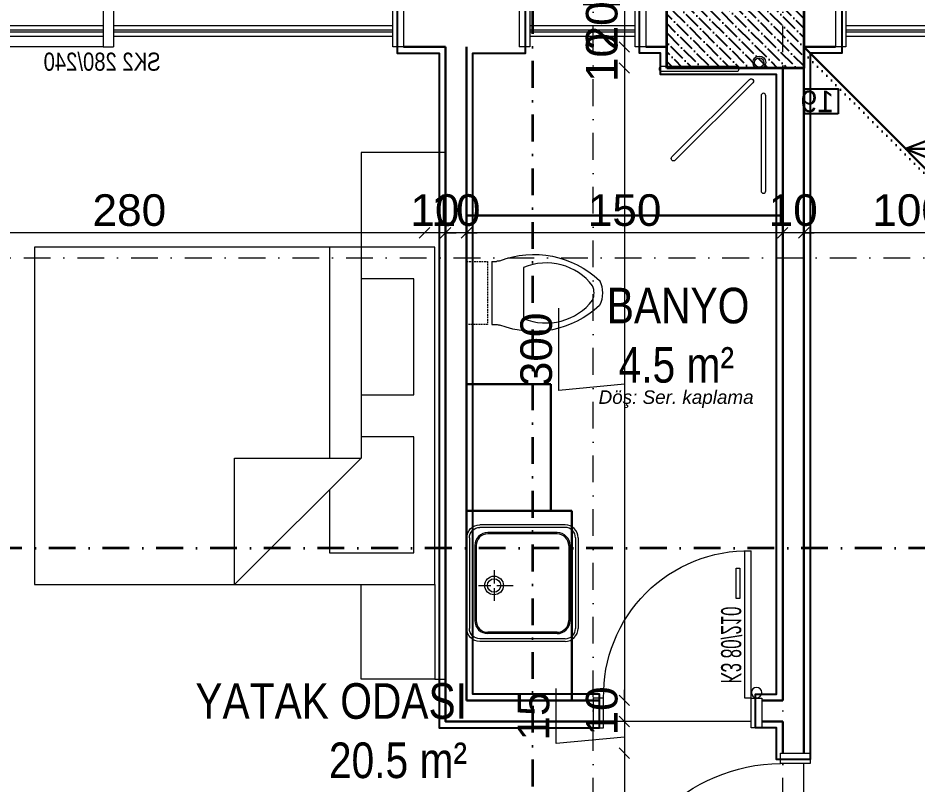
# Model space of a CAD drawing. Header units: millimetres. Extents: x 708 to 46452, y -4963 to 3960.
# Drawn here: x 13181.3 to 13608.4, y -3437.5 to -3073.6 of the extents above; entities that cross this region are included whole.
import ezdxf

# ---------------------------------------------------------------- set-up
doc = ezdxf.new("R2010")
doc.units = ezdxf.units.MM
for name, pattern in [('ACAD_ISO07W100', [3, 0, -3]), ('DASHDOT', [25.4, 12.7, -6.35, 0, -6.35]), ('HIDDEN2', [4.7625, 3.175, -1.5875])]:
    doc.linetypes.add(name, pattern=pattern)
for name, color, linetype, lineweight in [('00_DUVAR', 22, 'Continuous', 30), ('00_IC_OLCU', 139, 'Continuous', 20), ('00_KAPI', 53, 'Continuous', 13), ('00_KOLON', 2, 'Continuous', 35), ('00_PENCERE', 103, 'Continuous', 13), ('00_TEFRİŞ', 251, 'Continuous', 9), ('01- TEFRİŞ', 252, 'Continuous', 9), ('aks ve noktalılar', 129, 'DASHDOT', 13), ('kesit çizgisi', 4, 'DASHDOT', 35), ('merdiven', 255, 'Continuous', 30), ('TP-TEFRİŞ', 9, 'Continuous', 20), ('yYAZI', 221, 'Continuous', 30)]:
    doc.layers.add(name, color=color, linetype=linetype, lineweight=lineweight)
for name, color, linetype in [('00_YAZI', 214, 'Continuous'), ('DUVARTARAMA', 7, 'Continuous'), ('PENCERE', 3, 'Continuous'), ('SIVA', 135, 'Continuous'), ('sıva', 70, 'Continuous')]:
    doc.layers.add(name, color=color, linetype=linetype)
doc.styles.add('ARIAL2', font='arial.ttf', dxfattribs={"width": 0.8})
doc.styles.add('ARİAL NARROW', font='ARIALN.TTF', dxfattribs={"width": 0.8})
doc.styles.add('mimari altlik$0$194_PTB_WET_B1$0$Standard', font='arial.ttf')
doc.styles.get("Standard").update_dxf_attribs({"font": 'arial.ttf'})
doc.dimstyles.new('ALP_OLCU', dxfattribs={"dimscale": 0, "dimtxt": 15, "dimasz": 5, "dimexe": 0.18, "dimexo": 0.06, "dimgap": 3, "dimtad": 1, "dimdec": 0, "dimrnd": 0.1, "dimzin": 9, "dimdsep": 46, "dimtxsty": 'Standard', "dimblk": 'OBLIQUE', "dimcen": 0, "dimse1": 1, "dimse2": 1, "dimclrd": 256, "dimclre": 256, "dimclrt": 53, "dimadec": 0, "dimazin": 0, "dimtfac": 1, "dimtdec": 0, "dimtix": 1, "dimtmove": 1, "dimatfit": 3, "dimldrblk": 'ARCHTICK', "dimfxl": 0.18, "dimtolj": 1, "dimlwd": -1, "dimarcsym": 0})

# ---------------------------------------------------------------- blocks, each defined once
blk = doc.blocks.new('Yatak Çift Kişilik DWG-flat-8')
at = {"layer": '00_TEFRİŞ'}
for p, q in [((-80, 5.08), (-80, 195.08)), ((-80, 195.08), (80, 195.08)), ((-80, 5.08), (-80, 195.08)), ((80, 195.08), (80, 5.08)), ((80, 195.08), (80, 5.08)), ((20, 40.08), (80, 100.08)), ((20, 100.08), (20, 40.08)), ((80, 100.08), (20, 100.08)), ((-80, 55.08), (20, 55.08)), ((35, 55.08), (65, 55.08)), ((65, 55.08), (65, 15.08)), ((-125, 40.08), (-80, 40.08)), ((-125, 5.08), (-125, 40.08)), ((-80, 40.08), (20, 40.08)), ((-65, 15.08), (-65, 40.08)), ((-10, 40.08), (-10, 15.08)), ((10, 15.08), (10, 40.08)), ((125, 40.08), (80, 40.08)), ((125, 5.08), (125, 40.08)), ((-10, 15.08), (-65, 15.08)), ((65, 15.08), (10, 15.08)), ((-125, 0), (-125, 5.08)), ((80, 5.08), (-80, 5.08)), ((80, 5.08), (125, 5.08)), ((125, 5.08), (125, 0)), ((125, 0), (-125, 0))]:
    blk.add_line(p, q, dxfattribs=at)
blk = doc.blocks.new('SK2')
at = {"layer": '00_PENCERE', "lineweight": 15}
for p, q in [((199457.02, 67246.83), (199452.02, 67246.83)), ((199452.02, 67246.83), (199452.02, 67226.83)), ((199457.02, 67226.83), (199457.02, 67246.83)), ((199457.02, 67246.83), (199594.52, 67246.83)), ((199589.52, 67246.83), (199589.52, 67226.83)), ((199594.52, 67246.83), (199594.52, 67226.83)), ((199727.02, 67226.83), (199727.02, 67246.83)), ((199732.02, 67246.83), (199727.02, 67246.83)), ((199732.02, 67226.83), (199732.02, 67246.83)), ((199457.02, 67236.83), (199589.52, 67236.83)), ((199594.52, 67236.83), (199727.02, 67236.83)), ((199457.02, 67234.83), (199589.52, 67234.83)), ((199457.02, 67233.83), (199589.52, 67233.83)), ((199457.02, 67231.83), (199589.52, 67231.83)), ((199594.52, 67234.83), (199727.02, 67234.83)), ((199594.52, 67233.83), (199727.02, 67233.83)), ((199594.52, 67231.83), (199727.02, 67231.83)), ((199452.02, 67226.83), (199457.02, 67226.83)), ((199594.52, 67226.83), (199589.52, 67226.83)), ((199594.52, 67226.83), (199732.02, 67226.83))]:
    blk.add_line(p, q, dxfattribs=at)
at = {"layer": '00_PENCERE', "insert": (199567.17, 67215.44), "char_height": 8.5938, "width": 97.8459, "attachment_point": 7, "style": 'ARIAL2'}
blk.add_mtext('SK2 280/240', dxfattribs=at)
blk = doc.blocks.new('djfgnldfgs')
at = {"layer": '00_KAPI'}
for p, q in [((-11330.84, 6371.56, 0), (-11330.84, 6441.56, 0)), ((-11327.84, 6371.56, 0), (-11327.84, 6441.51, 0)), ((-11325.44, 6433.31, 0), (-11325.44, 6418.95, 0)), ((-11323.66, 6433.31, 0), (-11325.44, 6433.31, 0)), ((-11323.66, 6418.95, 0), (-11323.66, 6433.31, 0)), ((-11325.44, 6418.95, 0), (-11323.66, 6418.95, 0)), ((-11335.84, 6371.56, 0), (-11335.84, 6357.56, 0)), ((-11330.84, 6371.56, 0), (-11335.84, 6371.56, 0)), ((-11330.84, 6357.56, 0), (-11330.84, 6371.56, 0)), ((-11330.84, 6371.56, 0), (-11327.84, 6371.56, 0)), ((-11260.84, 6357.56, 0), (-11260.84, 6371.56, 0)), ((-11260.84, 6371.56, 0), (-11255.84, 6371.56, 0)), ((-11255.84, 6371.56, 0), (-11255.84, 6357.56, 0)), ((-11330.84, 6360.56), (-11260.84, 6360.56)), ((-11335.84, 6357.56, 0), (-11330.84, 6357.56, 0)), ((-11255.84, 6357.56, 0), (-11260.84, 6357.56, 0))]:
    blk.add_line(p, q, dxfattribs=at)
blk.add_circle((-11333.42, 6374.26), 2.48, dxfattribs=at)
blk.add_arc((-11329.42, 6372.98, 0), 68.6, 358.8187, 91.1813, dxfattribs=at)
at = {"layer": '00_KAPI', "width": 0.6}
blk.add_text('K3 80/210', height=9.562, rotation=90, dxfattribs=at).set_placement((-11316.55, 6378.56, 0))
blk = doc.blocks.new('sfgjfsjf')
at = {"layer": '00_TEFRİŞ', "linetype": 'Continuous'}
for p, q in [((3505.56, 4158.17), (3480.05, 4158.17)), ((3505.56, 4157.39), (3480.05, 4157.39)), ((3503.17, 4155.84), (3482.44, 4155.84)), ((3503.17, 4155.46), (3482.44, 4155.46)), ((3476.18, 4154.3), (3476.18, 4127.22)), ((3476.95, 4154.3), (3476.95, 4127.22)), ((3508.66, 4154.3), (3508.66, 4127.22)), ((3509.43, 4154.3), (3509.43, 4127.22)), ((3478.57, 4151.98), (3478.57, 4129.54)), ((3478.96, 4151.98), (3478.96, 4129.54)), ((3506.65, 4151.98), (3506.65, 4129.54)), ((3507.04, 4151.98), (3507.04, 4129.54)), ((3484.33, 4144.6), (3484.33, 4140.59)), ((3479.64, 4140.05), (3483.39, 4140.05)), ((3484.33, 4139.25), (3484.33, 4135.5)), ((3485.13, 4140.05), (3490.08, 4140.05)), ((3503.17, 4126.06), (3482.44, 4126.06)), ((3503.17, 4125.67), (3482.44, 4125.67)), ((3505.56, 4124.12), (3480.05, 4124.12)), ((3505.56, 4123.35), (3480.05, 4123.35))]:
    blk.add_line(p, q, dxfattribs=at)
at = {"layer": '00_TEFRİŞ', "linetype": 'Continuous', "extrusion": (-4.93187e-17, 2.06507e-18, -1)}
for centre, major_axis, start_param, end_param in [((3480.05, 4154.3), (2.74, 2.74), 3.926991, 5.497787), ((3480.05, 4154.3), (2.19, -2.19), 2.356194, 3.926991), ((3480.05, 4127.22), (2.74, 2.74), 2.356194, 3.926991), ((3480.05, 4127.22), (2.19, 2.19), 2.356194, 3.926991)]:
    blk.add_ellipse(centre, major_axis=major_axis, ratio=1, start_param=start_param, end_param=end_param, dxfattribs=at)
at = {"layer": '00_TEFRİŞ', "linetype": 'Continuous'}
for centre, major_axis, start_param, end_param in [((3505.56, 4154.3), (-2.74, 2.74), 3.926991, 5.497787), ((3482.44, 4151.98), (-2.74, -2.74), 3.926991, 5.497787), ((3482.44, 4151.98), (-2.46, -2.46), 3.926991, 5.497787), ((3503.17, 4151.98), (-2.74, 2.74), 3.926991, 5.497787), ((3503.17, 4151.98), (-2.46, 2.46), 3.926991, 5.497787), ((3505.56, 4154.3), (-2.19, -2.19), 2.356194, 3.926991), ((3484.33, 4140.05), (-1.97, -1.97), -1.570796, 4.712389), ((3484.33, 4140.05), (-1.42, -1.42), -1.570796, 4.712389), ((3482.44, 4129.54), (-2.74, -2.74), -0.785398, 0.785398), ((3482.44, 4129.54), (-2.46, -2.46), -0.785398, 0.785398), ((3503.17, 4129.54), (-2.74, 2.74), 2.356194, 3.926991), ((3503.17, 4129.54), (-2.46, 2.46), 2.356194, 3.926991), ((3505.56, 4127.22), (-2.74, 2.74), 2.356194, 3.926991), ((3505.56, 4127.22), (-2.19, 2.19), 2.356194, 3.926991)]:
    blk.add_ellipse(centre, major_axis=major_axis, ratio=1, start_param=start_param, end_param=end_param, dxfattribs=at)
blk = doc.blocks.new('KLOZET.....')
for p, q in [((-15, -17), (15, -17)), ((-15, -17), (-15, -19.2)), ((15, -17), (15, -19.2))]:
    blk.add_line(p, q)
at = {"linetype": 'HIDDEN2', "ltscale": 0.25}
blk.add_lwpolyline([(-15, -15), (15, -15), (15, -5), (-15, -5)], close=True, dxfattribs=at)
blk.add_lwpolyline([(-3.36, -64.83, -0.341632), (-12.05, -32), (12.05, -32, -0.341632), (3.36, -64.83, -0.199371)], format="xyb", close=True)
for centre, radius, start, end in [((27.03, -37.01), 45.29, 158.9417, 223.1824), ((-20, -19.2), 5, 342.1385, 0), ((-27.03, -37.01), 45.29, 316.8176, 21.0583), ((20, -19.2), 5, 180, 197.8615), ((0, -56.75), 12.75, 241.9275, 298.0725)]:
    blk.add_arc(centre, radius, start, end)
blk = doc.blocks.new('dfhaergtyjökl')
at = {"layer": '00_KAPI'}
for p, q in [((-11892.84, 6349.56, 0), (-11878.84, 6349.56, 0)), ((-11892.84, 6344.56, 0), (-11892.84, 6349.56, 0)), ((-11878.84, 6349.56, 0), (-11878.84, 6344.56, 0)), ((-11892.84, 6344.56, 0), (-11972.84, 6344.56, 0)), ((-11878.84, 6344.56, 0), (-11892.84, 6344.56, 0)), ((-11892.84, 6344.56, 0), (-11892.84, 6341.56, 0)), ((-11881.84, 6344.56, 0), (-11881.84, 6264.56, 0)), ((-11892.84, 6341.56, 0), (-11972.78, 6341.56, 0)), ((-11964.58, 6339.16, 0), (-11950.23, 6339.16, 0)), ((-11964.58, 6337.38, 0), (-11964.58, 6339.16, 0)), ((-11950.23, 6339.16, 0), (-11950.23, 6337.38, 0)), ((-11950.23, 6337.38, 0), (-11964.58, 6337.38, 0)), ((-11878.84, 6264.56, 0), (-11892.84, 6264.56, 0)), ((-11892.84, 6264.56, 0), (-11892.84, 6259.56, 0)), ((-11878.84, 6259.56, 0), (-11878.84, 6264.56, 0)), ((-11892.84, 6259.56, 0), (-11878.84, 6259.56, 0))]:
    blk.add_line(p, q, dxfattribs=at)
blk.add_circle((-11895.53, 6347.14), 2.48, dxfattribs=at)
blk.add_arc((-11892.54, 6344.93, 0), 80.37, 180.2616, 269.7913, dxfattribs=at)
at = {"layer": '00_KAPI', "width": 0.6}
blk.add_text('K2 90/210', height=9.562, dxfattribs=at).set_placement((-11930.64, 6330))
blk = doc.blocks.new('WER')
at = {"layer": '00_PENCERE', "lineweight": 15}
for p, q in [((6940.02, -1957.96), (6960.02, -1957.96)), ((6940.02, -1957.96), (6940.02, -1962.96)), ((6960.02, -1962.96), (6960.02, -1957.96)), ((6940.02, -2012.96), (6940.02, -1962.96)), ((6940.02, -1962.96), (6960.02, -1962.96)), ((6950.02, -2012.96), (6950.02, -1962.96)), ((6952.02, -2012.96), (6952.02, -1962.96)), ((6953.02, -2012.96), (6953.02, -1962.96)), ((6955.02, -2012.96), (6955.02, -1962.96)), ((6960.02, -2012.96), (6940.02, -2012.96)), ((6940.02, -2012.96), (6940.02, -2017.96)), ((6960.02, -2017.96), (6960.02, -2012.96)), ((6940.02, -2017.96), (6960.02, -2017.96))]:
    blk.add_line(p, q, dxfattribs=at)
at = {"layer": '00_PENCERE', "insert": (6937.36, -2009.72), "char_height": 8.594, "width": 97.8459, "attachment_point": 7, "rotation": 90, "style": 'ARIAL2'}
blk.add_mtext('P4 60/300 ', dxfattribs=at)
blk = doc.blocks.new('TRHHT')
blk.add_lwpolyline([(5729.24, -1814.72), (5745.1, -1814.72), (5745.1, -1802.88), (5729.24, -1802.88)], close=True)
at = {"layer": 'merdiven'}
blk.add_line((5697.17, -1831.28), (5345.49, -1831.28), dxfattribs=at)
for points in [[(5645.49, -1882.96), (5745.49, -1782.96)], [(5697.17, -1831.28), (5633.49, -1807.12)], [(5697.17, -1831.28), (5633.49, -1857.12)]]:
    blk.add_lwpolyline(points, dxfattribs=at)
at = {"layer": 'merdiven', "linetype": 'ACAD_ISO07W100'}
blk.add_lwpolyline([(5646.9, -1884.37), (5746.9, -1784.37)], dxfattribs=at)
at = {"layer": 'merdiven', "color": 7, "lineweight": 35, "insert": (5731.09, -1814.03), "char_height": 10.2532, "attachment_point": 7, "style": 'mimari altlik$0$194_PTB_WET_B1$0$Standard'}
blk.add_mtext_dynamic_manual_height_columns('\\pt184.55744;19', width=190.3601, gutter_width=51.27, heights=[0], dxfattribs=at)
blk = doc.blocks.new('_Oblique')
at = {"color": 0, "linetype": 'ByBlock', "lineweight": -2}
blk.add_line((-0.5, -0.5), (0.5, 0.5), dxfattribs=at)
blk = doc.blocks.new('*D556')
at = {"layer": '00_IC_OLCU', "transparency": 16777216}
blk.add_line((13054.17, -2768.06), (14194.17, -2768.06), dxfattribs=at)
at = {"layer": 'Defpoints', "color": 0, "transparency": 16777216}
for p in [(14194.17, -2768.06), (13054.17, -2897.37), (14194.17, -3732.37)]:
    blk.add_point(p, dxfattribs=at)
at = {"layer": '00_IC_OLCU', "transparency": 16777216, "xscale": 5, "yscale": 5, "zscale": 5, "rotation": 180}
blk.add_blockref('_Oblique', (13054.17, -2768.06), dxfattribs=at)
at = {"layer": '00_IC_OLCU', "transparency": 16777216, "xscale": 5, "yscale": 5, "zscale": 5}
blk.add_blockref('_Oblique', (14194.17, -2768.06), dxfattribs=at)
at = {"layer": '00_IC_OLCU', "color": 53, "transparency": 16777216, "insert": (13624.17, -2757.4), "char_height": 15, "attachment_point": 5}
blk.add_mtext('\\A1;1140', dxfattribs=at)
blk = doc.blocks.new('_ArchTick')
at = {"color": 0, "linetype": 'ByBlock', "const_width": 0.15}
blk.add_lwpolyline([(-0.5, -0.5), (0.5, 0.5)], dxfattribs=at)
blk = doc.blocks.new('*D571')
at = {"layer": '00_IC_OLCU', "transparency": 16777216}
blk.add_line((12795.88, -4242.37), (12795.88, -2897.37), dxfattribs=at)
at = {"layer": 'Defpoints', "color": 0, "transparency": 16777216}
for p in [(12795.88, -2897.37), (13054.17, -2897.37), (13434.17, -4242.37)]:
    blk.add_point(p, dxfattribs=at)
at = {"layer": '00_IC_OLCU', "transparency": 16777216, "xscale": 5, "yscale": 5, "zscale": 5}
for p, rotation in [((12795.88, -2897.37), 90), ((12795.88, -4242.37), 270)]:
    blk.add_blockref('_Oblique', p, dxfattribs=dict(at, rotation=rotation))
at = {"layer": '00_IC_OLCU', "color": 53, "transparency": 16777216, "insert": (12785.22, -3569.87), "char_height": 15, "attachment_point": 5, "rotation": 90}
blk.add_mtext('\\A1;1345', dxfattribs=at)
blk = doc.blocks.new('*D535')
at = {"layer": '00_IC_OLCU', "transparency": 16777216}
blk.add_line((14372.54, -4242.37), (14372.54, -2897.37), dxfattribs=at)
at = {"layer": 'Defpoints', "color": 0, "transparency": 16777216}
for p in [(13554.17, -2897.37), (14372.54, -2897.37), (14194.17, -4242.37)]:
    blk.add_point(p, dxfattribs=at)
at = {"layer": '00_IC_OLCU', "transparency": 16777216, "xscale": 5, "yscale": 5, "zscale": 5}
for p, rotation in [((14372.54, -2897.37), 90), ((14372.54, -4242.37), 270)]:
    blk.add_blockref('_Oblique', p, dxfattribs=dict(at, rotation=rotation))
at = {"layer": '00_IC_OLCU', "color": 53, "transparency": 16777216, "insert": (14361.87, -3569.87), "char_height": 15, "attachment_point": 5, "rotation": 90}
blk.add_mtext('\\A1;1345', dxfattribs=at)
blk = doc.blocks.new('*D649')
at = {"layer": '00_IC_OLCU', "transparency": 16777216}
blk.add_line((14286.74, -3262.37), (14286.74, -2897.37), dxfattribs=at)
at = {"layer": 'Defpoints', "color": 0, "transparency": 16777216}
for p in [(13554.17, -2897.37), (14286.74, -2897.37), (14024.17, -3262.37)]:
    blk.add_point(p, dxfattribs=at)
at = {"layer": '00_IC_OLCU', "transparency": 16777216, "xscale": 5, "yscale": 5, "zscale": 5}
for p, rotation in [((14286.74, -2897.37), 90), ((14286.74, -3262.37), 270)]:
    blk.add_blockref('_Oblique', p, dxfattribs=dict(at, rotation=rotation))
at = {"layer": '00_IC_OLCU', "color": 53, "transparency": 16777216, "insert": (14276.07, -3079.87), "char_height": 15, "attachment_point": 5, "rotation": 90}
blk.add_mtext('\\A1;365', dxfattribs=at)
blk = doc.blocks.new('*D665')
at = {"layer": '00_IC_OLCU', "transparency": 16777216}
for p, q in [((13469.06, -3067.37), (13469.06, -3062.37)), ((13469.06, -3067.37), (13469.06, -3087.37)), ((13469.06, -3087.37), (13469.06, -3092.37))]:
    blk.add_line(p, q, dxfattribs=at)
at = {"layer": 'Defpoints', "color": 0, "transparency": 16777216}
for p in [(13489.17, -3067.37), (13469.06, -3087.37), (13489.17, -3087.37)]:
    blk.add_point(p, dxfattribs=at)
at = {"layer": '00_IC_OLCU', "transparency": 16777216, "xscale": 5, "yscale": 5, "zscale": 5}
for p, rotation in [((13469.06, -3067.37), 270), ((13469.06, -3087.37), 90)]:
    blk.add_blockref('_Oblique', p, dxfattribs=dict(at, rotation=rotation))
at = {"layer": '00_IC_OLCU', "color": 53, "transparency": 16777216, "insert": (13458.4, -3077.37), "char_height": 15, "attachment_point": 5, "rotation": 90}
blk.add_mtext('\\A1;20', dxfattribs=at)
blk = doc.blocks.new('*D666')
at = {"layer": '00_IC_OLCU', "transparency": 16777216}
for p, q in [((13469.06, -3087.37), (13469.06, -3082.37)), ((13469.06, -3087.37), (13469.06, -3097.37)), ((13469.06, -3097.37), (13469.06, -3102.37))]:
    blk.add_line(p, q, dxfattribs=at)
at = {"layer": 'Defpoints', "color": 0, "transparency": 16777216}
for p in [(13489.17, -3087.37), (13469.06, -3097.37), (13489.17, -3097.37)]:
    blk.add_point(p, dxfattribs=at)
at = {"layer": '00_IC_OLCU', "transparency": 16777216, "xscale": 5, "yscale": 5, "zscale": 5}
for p, rotation in [((13469.06, -3087.37), 270), ((13469.06, -3097.37), 90)]:
    blk.add_blockref('_Oblique', p, dxfattribs=dict(at, rotation=rotation))
at = {"layer": '00_IC_OLCU', "color": 53, "transparency": 16777216, "insert": (13458.4, -3092.37), "char_height": 15, "attachment_point": 5, "rotation": 90}
blk.add_mtext('\\A1;10', dxfattribs=at)
blk = doc.blocks.new('*D667')
at = {"layer": '00_IC_OLCU', "transparency": 16777216}
for p, q in [((13469.06, -3097.37), (13469.06, -3397.37)), ((13437.96, -3250.37), (13437.96, -3211.29)), ((13469.06, -3247.37), (13437.96, -3250.37))]:
    blk.add_line(p, q, dxfattribs=at)
at = {"layer": 'Defpoints', "color": 0, "transparency": 16777216}
for p in [(13489.17, -3097.37), (13454.17, -3397.37), (13469.06, -3397.37)]:
    blk.add_point(p, dxfattribs=at)
at = {"layer": '00_IC_OLCU', "transparency": 16777216, "xscale": 5, "yscale": 5, "zscale": 5}
for p, rotation in [((13469.06, -3097.37), 90), ((13469.06, -3397.37), 270)]:
    blk.add_blockref('_Oblique', p, dxfattribs=dict(at, rotation=rotation))
at = {"layer": '00_IC_OLCU', "color": 53, "transparency": 16777216, "insert": (13427.3, -3230.83), "char_height": 15, "attachment_point": 5, "rotation": 90}
blk.add_mtext('\\A1;300', dxfattribs=at)
blk = doc.blocks.new('*D668')
at = {"layer": '00_IC_OLCU', "transparency": 16777216}
for p, q in [((13469.06, -3397.37), (13469.06, -3392.37)), ((13469.06, -3397.37), (13469.06, -3407.37)), ((13469.06, -3407.37), (13469.06, -3412.37))]:
    blk.add_line(p, q, dxfattribs=at)
at = {"layer": 'Defpoints', "color": 0, "transparency": 16777216}
for p in [(13454.17, -3397.37), (13454.17, -3407.37), (13469.06, -3407.37)]:
    blk.add_point(p, dxfattribs=at)
at = {"layer": '00_IC_OLCU', "transparency": 16777216, "xscale": 5, "yscale": 5, "zscale": 5}
for p, rotation in [((13469.06, -3397.37), 270), ((13469.06, -3407.37), 90)]:
    blk.add_blockref('_Oblique', p, dxfattribs=dict(at, rotation=rotation))
at = {"layer": '00_IC_OLCU', "color": 53, "transparency": 16777216, "insert": (13458.4, -3402.37), "char_height": 15, "attachment_point": 5, "rotation": 90}
blk.add_mtext('\\A1;10', dxfattribs=at)
blk = doc.blocks.new('*D669')
at = {"layer": '00_IC_OLCU', "transparency": 16777216}
for p, q in [((13436.66, -3417.87), (13436.66, -3391.68)), ((13469.06, -3407.37), (13469.06, -3422.37)), ((13469.06, -3414.87), (13436.66, -3417.87))]:
    blk.add_line(p, q, dxfattribs=at)
at = {"layer": 'Defpoints', "color": 0, "transparency": 16777216}
for p in [(13454.17, -3407.37), (13469.06, -3422.37), (13544.17, -3422.37)]:
    blk.add_point(p, dxfattribs=at)
at = {"layer": '00_IC_OLCU', "transparency": 16777216, "xscale": 5, "yscale": 5, "zscale": 5}
for p, rotation in [((13469.06, -3407.37), 90), ((13469.06, -3422.37), 270)]:
    blk.add_blockref('_Oblique', p, dxfattribs=dict(at, rotation=rotation))
at = {"layer": '00_IC_OLCU', "color": 53, "transparency": 16777216, "insert": (13426, -3404.78), "char_height": 15, "attachment_point": 5, "rotation": 90}
blk.add_mtext('\\A1;15', dxfattribs=at)
blk = doc.blocks.new('*D670')
at = {"layer": '00_IC_OLCU', "transparency": 16777216}
blk.add_line((13469.06, -3422.37), (13469.06, -3512.37), dxfattribs=at)
at = {"layer": 'Defpoints', "color": 0, "transparency": 16777216}
for p in [(13544.17, -3422.37), (13469.06, -3512.37), (13550.17, -3512.37, 0)]:
    blk.add_point(p, dxfattribs=at)
at = {"layer": '00_IC_OLCU', "transparency": 16777216, "xscale": 5, "yscale": 5, "zscale": 5}
for p, rotation in [((13469.06, -3422.37), 90), ((13469.06, -3512.37), 270)]:
    blk.add_blockref('_Oblique', p, dxfattribs=dict(at, rotation=rotation))
at = {"layer": '00_IC_OLCU', "color": 53, "transparency": 16777216, "insert": (13458.4, -3467.37), "char_height": 15, "attachment_point": 5, "rotation": 90}
blk.add_mtext('\\A1;90', dxfattribs=at)
blk = doc.blocks.new('*D591')
at = {"layer": '00_IC_OLCU', "transparency": 16777216}
blk.add_line((13654.17, -3175.52), (13554.17, -3175.52), dxfattribs=at)
at = {"layer": 'Defpoints', "color": 0, "transparency": 16777216}
for p in [(13554.17, -3175.52), (13554.17, -3175.52), (13654.17, -3187.37)]:
    blk.add_point(p, dxfattribs=at)
at = {"layer": '00_IC_OLCU', "transparency": 16777216, "xscale": 5, "yscale": 5, "zscale": 5, "rotation": 180}
blk.add_blockref('_Oblique', (13554.17, -3175.52), dxfattribs=at)
at = {"layer": '00_IC_OLCU', "transparency": 16777216, "xscale": 5, "yscale": 5, "zscale": 5}
blk.add_blockref('_Oblique', (13654.17, -3175.52), dxfattribs=at)
at = {"layer": '00_IC_OLCU', "color": 53, "transparency": 16777216, "insert": (13604.17, -3164.86), "char_height": 15, "attachment_point": 5}
blk.add_mtext('\\A1;100', dxfattribs=at)
blk = doc.blocks.new('*D592')
at = {"layer": '00_IC_OLCU', "transparency": 16777216}
for p, q in [((13544.17, -3175.52), (13539.17, -3175.52)), ((13554.17, -3175.52), (13544.17, -3175.52)), ((13554.17, -3175.52), (13559.17, -3175.52))]:
    blk.add_line(p, q, dxfattribs=at)
at = {"layer": 'Defpoints', "color": 0, "transparency": 16777216}
for p in [(13544.17, -3167.37), (13544.17, -3175.52), (13554.17, -3175.52)]:
    blk.add_point(p, dxfattribs=at)
at = {"layer": '00_IC_OLCU', "transparency": 16777216, "xscale": 5, "yscale": 5, "zscale": 5}
blk.add_blockref('_Oblique', (13544.17, -3175.52), dxfattribs=at)
at = {"layer": '00_IC_OLCU', "transparency": 16777216, "xscale": 5, "yscale": 5, "zscale": 5, "rotation": 180}
blk.add_blockref('_Oblique', (13554.17, -3175.52), dxfattribs=at)
at = {"layer": '00_IC_OLCU', "color": 53, "transparency": 16777216, "insert": (13549.17, -3164.86), "char_height": 15, "attachment_point": 5}
blk.add_mtext('\\A1;10', dxfattribs=at)
blk = doc.blocks.new('*D593')
at = {"layer": '00_IC_OLCU', "transparency": 16777216}
blk.add_line((13544.17, -3175.52), (13394.17, -3175.52), dxfattribs=at)
at = {"layer": 'Defpoints', "color": 0, "transparency": 16777216}
for p in [(13394.17, -3167.37), (13544.17, -3167.37), (13394.17, -3175.52)]:
    blk.add_point(p, dxfattribs=at)
at = {"layer": '00_IC_OLCU', "transparency": 16777216, "xscale": 5, "yscale": 5, "zscale": 5, "rotation": 180}
blk.add_blockref('_Oblique', (13394.17, -3175.52), dxfattribs=at)
at = {"layer": '00_IC_OLCU', "transparency": 16777216, "xscale": 5, "yscale": 5, "zscale": 5}
blk.add_blockref('_Oblique', (13544.17, -3175.52), dxfattribs=at)
at = {"layer": '00_IC_OLCU', "color": 53, "transparency": 16777216, "insert": (13469.17, -3164.86), "char_height": 15, "attachment_point": 5}
blk.add_mtext('\\A1;150', dxfattribs=at)
blk = doc.blocks.new('*D594')
at = {"layer": '00_IC_OLCU', "transparency": 16777216}
for p, q in [((13384.17, -3175.52), (13379.17, -3175.52)), ((13394.17, -3175.52), (13384.17, -3175.52)), ((13394.17, -3175.52), (13399.17, -3175.52))]:
    blk.add_line(p, q, dxfattribs=at)
at = {"layer": 'Defpoints', "color": 0, "transparency": 16777216}
for p in [(13384.17, -3165.52), (13394.17, -3167.37), (13384.17, -3175.52)]:
    blk.add_point(p, dxfattribs=at)
at = {"layer": '00_IC_OLCU', "transparency": 16777216, "xscale": 5, "yscale": 5, "zscale": 5}
blk.add_blockref('_Oblique', (13384.17, -3175.52), dxfattribs=at)
at = {"layer": '00_IC_OLCU', "transparency": 16777216, "xscale": 5, "yscale": 5, "zscale": 5, "rotation": 180}
blk.add_blockref('_Oblique', (13394.17, -3175.52), dxfattribs=at)
at = {"layer": '00_IC_OLCU', "color": 53, "transparency": 16777216, "insert": (13389.17, -3164.86), "char_height": 15, "attachment_point": 5}
blk.add_mtext('\\A1;10', dxfattribs=at)
blk = doc.blocks.new('*D595')
at = {"layer": '00_IC_OLCU', "transparency": 16777216}
for p, q in [((13374.17, -3175.52), (13369.17, -3175.52)), ((13384.17, -3175.52), (13374.17, -3175.52)), ((13384.17, -3175.52), (13389.17, -3175.52))]:
    blk.add_line(p, q, dxfattribs=at)
at = {"layer": 'Defpoints', "color": 0, "transparency": 16777216}
for p in [(13374.17, -3077.37), (13384.17, -3165.52), (13374.17, -3175.52)]:
    blk.add_point(p, dxfattribs=at)
at = {"layer": '00_IC_OLCU', "transparency": 16777216, "xscale": 5, "yscale": 5, "zscale": 5}
blk.add_blockref('_Oblique', (13374.17, -3175.52), dxfattribs=at)
at = {"layer": '00_IC_OLCU', "transparency": 16777216, "xscale": 5, "yscale": 5, "zscale": 5, "rotation": 180}
blk.add_blockref('_Oblique', (13384.17, -3175.52), dxfattribs=at)
at = {"layer": '00_IC_OLCU', "color": 53, "transparency": 16777216, "insert": (13379.17, -3164.86), "char_height": 15, "attachment_point": 5}
blk.add_mtext('\\A1;10', dxfattribs=at)
blk = doc.blocks.new('*D596')
at = {"layer": '00_IC_OLCU', "transparency": 16777216}
blk.add_line((13374.17, -3175.52), (13094.17, -3175.52), dxfattribs=at)
at = {"layer": 'Defpoints', "color": 0, "transparency": 16777216}
for p in [(13374.17, -3077.37), (13094.17, -3087.37), (13094.17, -3175.52)]:
    blk.add_point(p, dxfattribs=at)
at = {"layer": '00_IC_OLCU', "transparency": 16777216, "xscale": 5, "yscale": 5, "zscale": 5, "rotation": 180}
blk.add_blockref('_Oblique', (13094.17, -3175.52), dxfattribs=at)
at = {"layer": '00_IC_OLCU', "transparency": 16777216, "xscale": 5, "yscale": 5, "zscale": 5}
blk.add_blockref('_Oblique', (13374.17, -3175.52), dxfattribs=at)
at = {"layer": '00_IC_OLCU', "color": 53, "transparency": 16777216, "insert": (13234.17, -3164.86), "char_height": 15, "attachment_point": 5}
blk.add_mtext('\\A1;280', dxfattribs=at)

msp = doc.modelspace()

# ---------------------------------------------------------------- hatches: boundary and pattern name
at = {"layer": 'DUVARTARAMA'}
h = msp.add_hatch(dxfattribs=at)
h.set_pattern_fill('ANSI36', color=8, angle=90)
h.set_pattern_definition([(135, (16596.605, -3646.7643), (-6.173926, 1.683798), [7.9375, -1.5875, 0, -1.5875])])
h.paths.add_polyline_path([(13489.174, -3097.372), (13489.174, -3067.372), (13554.174, -3067.372), (13554.174, -3097.372)])

# ---------------------------------------------------------------- linework, layer by layer
at = {"layer": '00_DUVAR'}
for p, q in [((13384.174, -3087.372), (13364.174, -3087.372)), ((13394.174, -3397.372), (13394.174, -3087.372)), ((13489.174, -3087.372), (13479.174, -3087.372)), ((13554.174, -3422.372), (13554.174, -3087.372)), ((13569.174, -3087.372), (13554.174, -3087.372)), ((13544.174, -3097.372), (13544.174, -3397.372)), ((13544.174, -3167.372), (13394.174, -3167.372)), ((13434.174, -3247.372), (13394.174, -3247.372)), ((13394.174, -3307.372), (13444.174, -3307.372)), ((13444.174, -3397.372), (13444.174, -3307.372)), ((13457.174, -3397.372), (13394.174, -3397.372)), ((13544.174, -3397.372), (13534.219, -3397.372)), ((13544.174, -3407.372), (13544.174, -3422.372))]:
    msp.add_line(p, q, dxfattribs=at)
for points in [[(13457.174, -3407.372), (13384.174, -3407.372), (13384.174, -3087.372)], [(13384.174, -3137.372), (13384.174, -3087.372)], [(13434.174, -3307.372), (13434.174, -3247.372)], [(13544.174, -3407.372), (13534.219, -3407.372)]]:
    msp.add_lwpolyline(points, dxfattribs=at)
at = {"layer": '00_KOLON'}
msp.add_lwpolyline([(13489.174, -3097.372), (13489.174, -3067.372), (13554.174, -3067.372), (13554.174, -3097.372), (13489.174, -3097.372)], dxfattribs=at)
at = {"layer": '00_TEFRİŞ'}
for points in [[(13522.345, -3098.9, 1), (13522.345, -3096.678), (13486.639, -3096.678, 1), (13486.639, -3098.9)], [(13491.589, -3139.5), (13528.456, -3102.789, -1), (13530.028, -3104.361), (13493.161, -3141.071, -1)], [(13536.139, -3110.472, 1), (13533.917, -3110.472), (13533.917, -3155.678, 1), (13536.139, -3155.678)]]:
    msp.add_lwpolyline(points, format="xyb", close=True, dxfattribs=at)
for radius in [3.056, 2.222]:
    msp.add_circle((13533.083, -3094.733), radius, dxfattribs=at)
at = {"layer": '01- TEFRİŞ'}
msp.add_lwpolyline([(13384.174, -3087.372), (13384.174, -3407.372)], dxfattribs=at)
at = {"layer": 'aks ve noktalılar'}
for points in [[(13454.174, -4492.372), (13454.174, -2743.876)], [(13544.174, -4492.372), (13544.174, -2743.876)], [(12699.527, -3187.372), (14413.845, -3187.372)]]:
    msp.add_lwpolyline(points, dxfattribs=at)
at = {"layer": 'kesit çizgisi', "lineweight": 35}
for p, q in [((13425.523, -2532.98), (13425.523, -4664.769)), ((14585.651, -3325.158), (12481.51, -3325.158))]:
    msp.add_line(p, q, dxfattribs=at)
at = {"layer": 'SIVA'}
for points in [[(13422.174, -3064.372), (13361.174, -3064.372), (13361.174, -3090.372), (13381.174, -3090.372), (13381.174, -3410.372), (13457.174, -3410.372), (13457.174, -3394.372), (13397.174, -3394.372), (13397.174, -3090.372), (13422.174, -3090.372)], [(13557.174, -3425.372), (13541.174, -3425.372), (13541.174, -3410.372), (13531.219, -3410.372), (13531.219, -3394.372), (13541.174, -3394.372), (13541.174, -3100.372), (13486.174, -3100.372), (13486.174, -3090.372), (13476.174, -3090.372), (13476.174, -3064.372), (13572.174, -3064.372), (13572.174, -3090.372), (13557.174, -3090.372)]]:
    msp.add_lwpolyline(points, close=True, dxfattribs=at)

# ---------------------------------------------------------------- block references
at = {"layer": '00_KAPI', "xscale": -1}
msp.add_blockref('djfgnldfgs', (2198.383, -9767.934), dxfattribs=at)
at = {"layer": '00_KAPI', "xscale": -1, "rotation": 180}
msp.add_blockref('dfhaergtyjökl', (25436.01, 2837.189, 0), dxfattribs=at)
at = {"layer": '00_TEFRİŞ', "xscale": -1, "rotation": 90.00000000000007}
msp.add_blockref('KLOZET.....', (13389.174, -3204.076), dxfattribs=at)
at = {"layer": '00_TEFRİŞ', "xscale": 1.587037627680751, "yscale": 1.587037627680751, "zscale": 1.587037627680751}
msp.add_blockref('sfgjfsjf', (7877.473, -9913.261), dxfattribs=at)
at = {"layer": 'PENCERE', "xscale": -1, "rotation": 90}
for p in [(11461.217, 3872.646), (11611.217, 3872.646)]:
    msp.add_blockref('WER', p, dxfattribs=at)
at = {"layer": 'PENCERE', "xscale": -1}
msp.add_blockref('TRHHT', (19299.662, -1304.416), dxfattribs=at)
at = {"layer": 'sıva', "xscale": -1}
msp.add_blockref('SK2', (212816.191, -70314.205), dxfattribs=at)
at = {"layer": 'TP-TEFRİŞ', "xscale": -1, "rotation": 90}
msp.add_blockref('Yatak Çift Kişilik DWG-flat-8', (13384.174, -3262.372), dxfattribs=at)

# ---------------------------------------------------------------- texts
at = {"layer": '00_YAZI', "char_height": 16.875, "width": 303.06029, "style": 'ARİAL NARROW'}
for s, insert, attachment_point in [('\\pi118.82188;{\\W1;BANYO\\P\\pi124.40468;4.5 m²}', (13341.893, -3246.855), 7), ('{\\W1;YATAK ODASI\\P20.5 m²}', (13394.386, -3434.456), 9)]:
    msp.add_mtext(s, dxfattribs=dict(at, insert=insert, attachment_point=attachment_point))
at = {"layer": 'yYAZI', "insert": (13530.361, -3250.289), "char_height": 6.4, "width": 95.25986, "attachment_point": 3}
msp.add_mtext('{\\fArial|b0|i1|c162|p34;Döş: Ser. kaplama}', dxfattribs=at)

# ---------------------------------------------------------------- dimensions: what is measured, and where the dimension line sits
at = {"layer": '00_IC_OLCU'}
for base, p1, p2, angle, picture, middle in [((14194.174, -2768.061), (13054.174, -2897.372), (14194.174, -3732.372), 180, '*D556', (13624.174, -2757.403)), ((12795.885, -2897.372), (13434.174, -4242.372), (13054.174, -2897.372), 90, '*D571', (12785.221, -3569.872)), ((14372.536, -2897.372), (14194.174, -4242.372), (13554.174, -2897.372), 90, '*D535', (14361.872, -3569.872)), ((14286.738, -2897.372), (14024.174, -3262.372), (13554.174, -2897.372), 90, '*D649', (14276.074, -3079.872)), ((13469.061, -3087.372), (13489.174, -3067.372), (13489.174, -3087.372), 90, '*D665', (13458.403, -3077.372)), ((13094.174, -3175.517), (13374.174, -3077.372), (13094.174, -3087.372), 180, '*D596', (13234.174, -3164.858)), ((13374.174, -3175.517), (13384.174, -3165.517), (13374.174, -3077.372), 180, '*D595', (13379.174, -3164.858)), ((13469.061, -3097.372), (13489.174, -3087.372), (13489.174, -3097.372), 90, '*D666', (13458.403, -3092.372)), ((13384.174, -3175.517), (13394.174, -3167.372), (13384.174, -3165.517), 180, '*D594', (13389.174, -3164.858)), ((13394.174, -3175.517), (13544.174, -3167.372), (13394.174, -3167.372), 180, '*D593', (13469.174, -3164.858)), ((13544.174, -3175.517), (13554.174, -3175.517), (13544.174, -3167.372), 180, '*D592', (13549.174, -3164.858)), ((13554.174, -3175.517), (13654.174, -3187.372), (13554.174, -3175.517), 180, '*D591', (13604.174, -3164.858)), ((13469.061, -3407.372), (13454.174, -3397.372), (13454.174, -3407.372), 90, '*D668', (13458.403, -3402.372)), ((13469.061, -3512.372), (13544.174, -3422.372), (13550.174, -3512.372, 0), 90, '*D670', (13458.403, -3467.372))]:
    dim = msp.add_linear_dim(base=base, p1=p1, p2=p2, angle=angle, dimstyle='ALP_OLCU', override={"dimscale": 1}, dxfattribs=at)
    dim.commit()
    dim.dimension.update_dxf_attribs({"geometry": picture, "text_midpoint": middle})
for base, p1, p2, picture, middle in [((13469.061, -3397.372), (13489.174, -3097.372), (13454.174, -3397.372), '*D667', (13437.959, -3247.372)), ((13469.061, -3422.372), (13454.174, -3407.372), (13544.174, -3422.372), '*D669', (13436.659, -3414.872))]:
    dim = msp.add_linear_dim(base=base, p1=p1, p2=p2, angle=90, dimstyle='ALP_OLCU', override={"dimscale": 1}, dxfattribs=at)
    dim.commit()
    dim.dimension.update_dxf_attribs({"geometry": picture, "text_midpoint": middle, "dimtype": 160})

doc.saveas('drawing.dxf')
